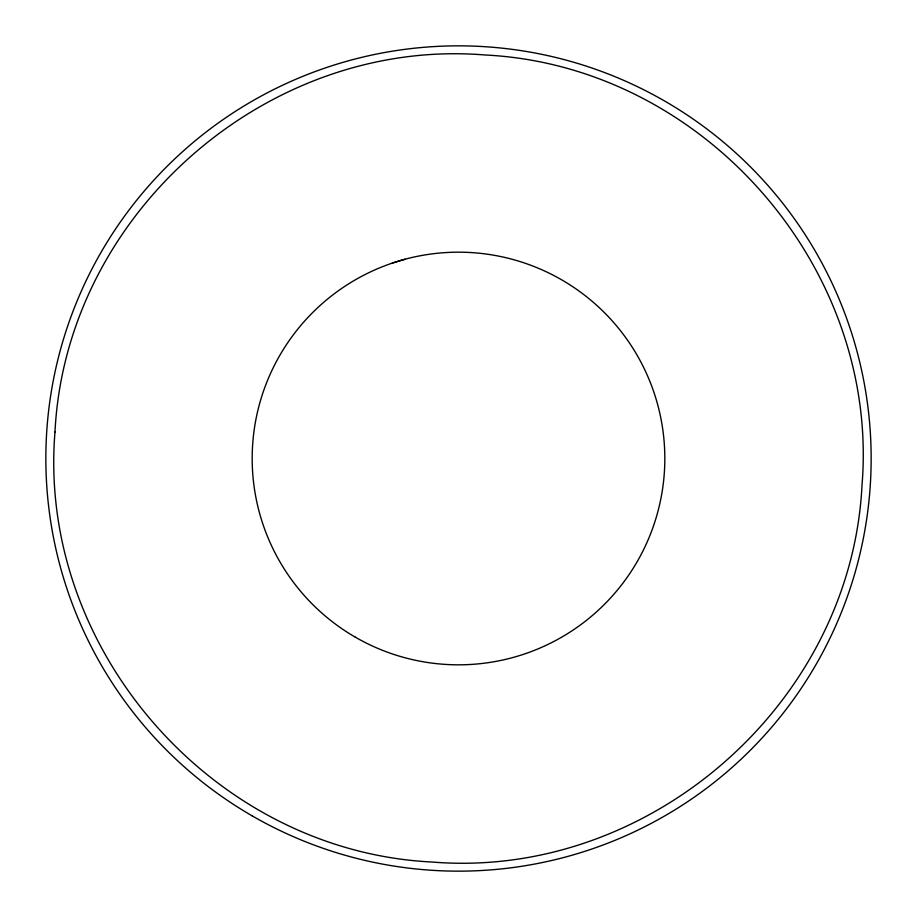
<?xml version="1.0" encoding="UTF-8"?>
<svg xmlns="http://www.w3.org/2000/svg" width="917" height="917" viewBox="0 0 917 917"><rect width="100%" height="100%" fill="white"/><g stroke="black" fill="none" stroke-linecap="round" stroke-linejoin="round"><path stroke-width="1.38" d="M392.178 263.122L405.096 259.202M54.974 432.056C37.139 649.694 213.948 851.297 432.056 862.026C649.694 879.861 851.297 703.052 862.026 484.944C879.861 267.305 703.052 65.703 484.944 54.974C267.305 37.139 65.703 213.948 54.974 432.056M252.175 815.866A412.65 412.65 0 0 0 871.15 458.5A412.65 412.65 0 0 0 252.175 101.134A412.65 412.65 0 0 0 252.175 815.866M355.337 637.177A206.325 206.325 0 0 0 664.825 458.5A206.325 206.325 0 0 0 355.337 279.823A206.325 206.325 0 0 0 355.337 637.177"/></g></svg>
